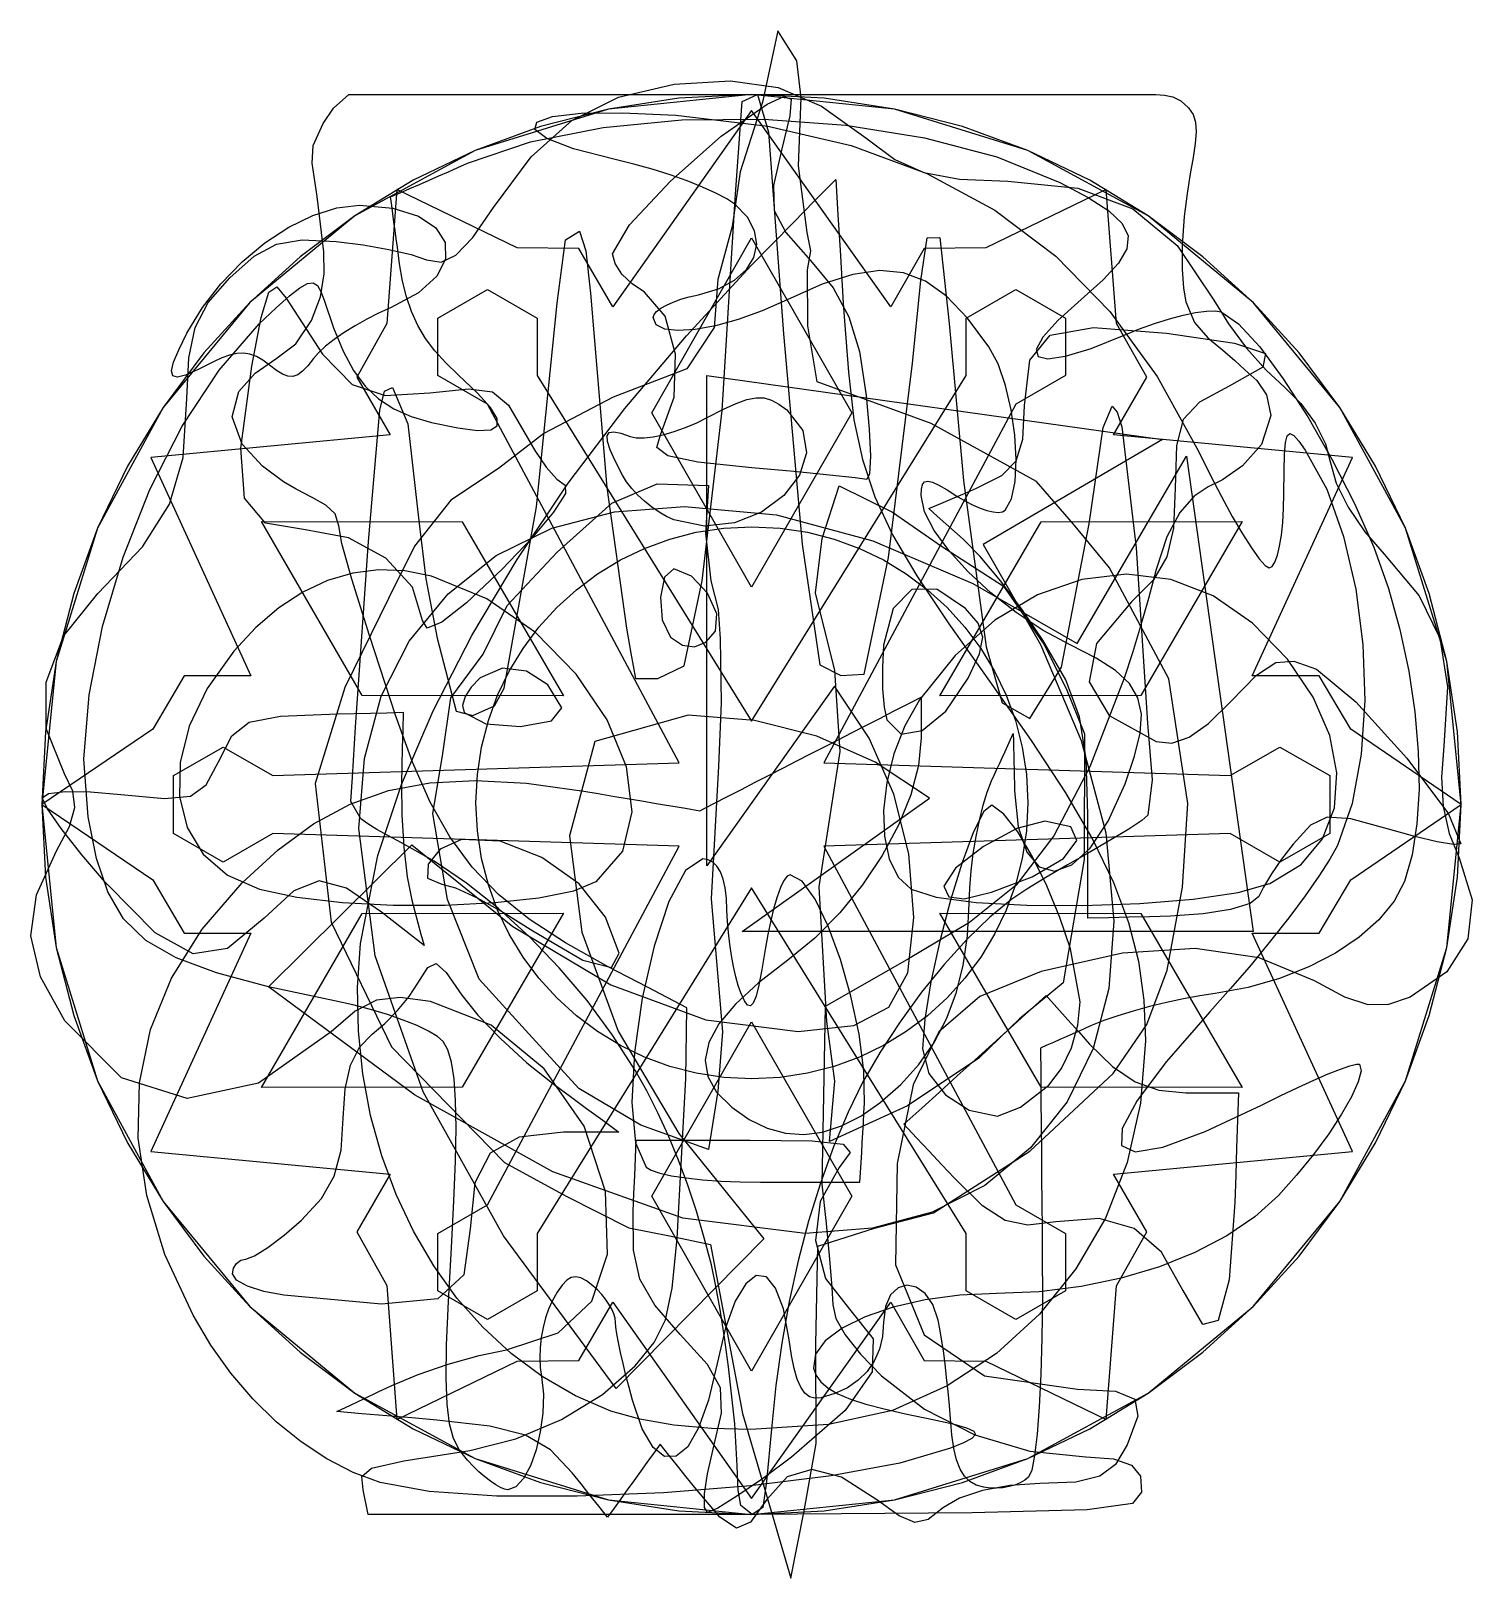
# Model space of a CAD drawing. Extents: x -12.6 to 13.2, y -12.7 to 15.
import ezdxf

# ---------------------------------------------------------------- set-up
doc = ezdxf.new("R2010")
doc.units = 0
for name, color, linetype in [('Artifact', 7, 'CONTINUOUS'), ('black', 7, 'CONTINUOUS'), ('blue', 7, 'CONTINUOUS'), ('green', 7, 'CONTINUOUS'), ('phyrexian', 7, 'CONTINUOUS'), ('plainswalker', 7, 'CONTINUOUS'), ('red', 7, 'CONTINUOUS'), ('snow', 7, 'CONTINUOUS'), ('tap', 7, 'CONTINUOUS'), ('untap', 7, 'CONTINUOUS'), ('white', 7, 'CONTINUOUS')]:
    doc.layers.add(name, color=color, linetype=linetype)

msp = doc.modelspace()

# ---------------------------------------------------------------- linework, layer by layer
at = {"layer": 'Artifact', "color": 7}
msp.add_lwpolyline([(-6.525826, -11.560895), (-6.613726, -11.124833), (-6.639823, -10.881501), (-6.465522, -10.732403), (-5.888933, -10.602383), (-4.708164, -10.416399), (-3.883603, -10.210546), (-3.068025, -9.865501), (-2.333086, -9.417953), (-1.750445, -8.904478), (-1.41112, -8.490656), (-1.20862, -8.082421), (-1.08863, -7.515493), (-0.996833, -6.625618), (-0.84372, -3.764732), (-0.829015, -2.501759), (-1.530944, -2.135576), (-2.232874, -1.76942), (-2.998405, -1.34366), (-3.647556, -0.918408), (-4.197049, -0.473879), (-4.663606, 0.009737), (-5.063948, 0.552168), (-5.4148, 1.173254), (-5.732881, 1.892808), (-6.034913, 2.730585), (-6.500709, 4.152928), (-6.816847, 5.161873), (-6.996714, 5.801924), (-7.053696, 6.117562), (-7.116713, 6.332192), (-7.285322, 6.487442), (-7.528868, 6.621498), (-7.816686, 6.772571), (-8.039071, 6.903889), (-8.418185, 7.18089), (-8.781742, 7.577328), (-8.957455, 8.066984), (-8.839574, 8.51995), (-8.548939, 8.843716), (-8.178266, 9.105392), (-7.820271, 9.372092), (-7.542093, 9.787156), (-7.378595, 10.209925), (-7.311408, 10.624989), (-7.322161, 11.016827), (-7.437225, 12.007596), (-7.526933, 12.599642), (-7.510225, 12.920049), (-7.331635, 13.310926), (-7.148568, 13.582424), (-6.873278, 13.826744), (7.560762, 13.826744), (7.718376, 13.817148), (7.866533, 13.784608), (8.007763, 13.714674), (8.144599, 13.593064), (8.230078, 13.474531), (8.273906, 13.332375), (8.283395, 13.160671), (8.265877, 12.953323), (8.228645, 12.704374), (8.17902, 12.407787), (8.124317, 12.057578), (8.071847, 11.647678), (8.03383, 11.134796), (8.033769, 10.705253), (8.059118, 10.365204), (8.097343, 10.120828), (8.251993, 9.754418), (8.49475, 9.479252), (8.758018, 9.262308), (8.974204, 9.070594), (9.157534, 8.905353), (9.367032, 8.715671), (9.541027, 8.458793), (9.617855, 8.091904), (9.450177, 7.57174), (9.115776, 7.188736), (8.752993, 6.937389), (8.500165, 6.812308), (8.246136, 6.647293), (7.992893, 6.353697), (7.759785, 5.920796), (7.56616, 5.338008), (7.429641, 4.817533), (7.289504, 4.319693), (7.145958, 3.844431), (6.999216, 3.391718), (6.384504, 1.804755), (5.735539, 0.57308), (5.065837, -0.307171), (4.226931, -0.979932), (3.140336, -1.625402), (1.647628, -2.477488), (1.58817, -5.659205), (1.663247, -6.35937), (1.725198, -6.998716), (1.767598, -7.506631), (1.784018, -7.812363), (1.841442, -8.05561), (2.008088, -8.352846), (2.280102, -8.698399), (2.653631, -9.086652), (3.422782, -9.681605), (4.327505, -10.136491), (5.309288, -10.428139), (6.309618, -10.533436), (6.805556, -10.570379), (7.127557, -10.682055), (7.290198, -10.877719), (7.308054, -11.16663), (7.145328, -11.369463), (6.334263, -11.480066), (4.275999, -11.532531), (0.371673, -11.560866), (-6.525835, -11.560866), (-6.525826, -11.560895)], dxfattribs=at)
at = {"layer": 'black', "color": 7}
for points in [[(-4.752196, -10.592705), (-4.892048, -10.413412), (-4.997953, -10.205149), (-5.071995, -9.940159), (-5.116251, -9.590656), (-5.13281, -9.128883), (-5.123727, -8.527055), (-5.091115, -7.757443), (-5.03705, -6.792262), (-4.991711, -5.955034), (-4.963926, -5.243504), (-4.954053, -4.648643), (-4.962515, -4.161398), (-4.989595, -3.772686), (-5.035649, -3.47345), (-5.101107, -3.254665), (-5.186322, -3.107276), (-5.28823, -3.017404), (-5.446435, -2.921072), (-5.652969, -2.821298), (-5.899855, -2.721074), (-6.179111, -2.623416), (-6.482761, -2.531343), (-6.802825, -2.447818), (-7.13133, -2.37583), (-8.309042, -2.126354), (-9.242226, -1.879502), (-9.963567, -1.610901), (-10.505749, -1.296179), (-10.901458, -0.910908), (-11.183379, -0.430687), (-11.384197, 0.168856), (-11.536602, 0.912122), (-11.610133, 1.944326), (-11.519001, 3.095175), (-11.280371, 4.315361), (-10.911399, 5.555406), (-10.429228, 6.765973), (-9.851019, 7.897668), (-9.193923, 8.9011), (-8.475094, 9.726875), (-8.172609, 10.01573), (-7.934636, 10.23003), (-7.751414, 10.373385), (-7.613173, 10.449294), (-7.510153, 10.461424), (-7.432588, 10.413188), (-7.37071, 10.308224), (-7.314758, 10.150059), (-7.148771, 9.65531), (-6.975213, 9.239292), (-6.787319, 8.894302), (-6.578328, 8.612669), (-6.341476, 8.386662), (-6.070006, 8.208582), (-5.757151, 8.070727), (-5.396153, 7.965425), (-4.9224, 7.865878), (-4.568987, 7.821167), (-4.334817, 7.833297), (-4.218785, 7.904185), (-4.219913, 8.035749), (-4.336803, 8.229936), (-4.568541, 8.488749), (-4.914056, 8.814021), (-5.139128, 9.029167), (-5.333313, 9.24609), (-5.498662, 9.46874), (-5.637228, 9.700924), (-5.751058, 9.946591), (-5.842211, 10.209579), (-5.912732, 10.493807), (-5.964675, 10.803113), (-5.984675, 10.95228), (-6.004675, 11.101446), (-6.024674, 11.250613), (-6.044674, 11.399779), (-6.064674, 11.548917), (-6.084674, 11.698084), (-6.104674, 11.84725), (-6.124673, 11.996416), (-5.952636, 12.071705), (-5.780601, 12.146993), (-5.608563, 12.222253), (-5.436525, 12.297542), (-5.264488, 12.37283), (-5.092452, 12.448119), (-4.920414, 12.523407), (-4.748377, 12.598696), (-3.621967, 12.982782), (-2.325833, 13.241228), (-0.916545, 13.375811), (0.549316, 13.388505), (2.015181, 13.280918), (3.424476, 13.054996), (4.720625, 12.712573), (5.847057, 12.255483), (6.353831, 11.985838), (6.724394, 11.746207), (6.96127, 11.522768), (7.066975, 11.301698), (7.044042, 11.069204), (6.894974, 10.811463), (6.622297, 10.514653), (6.228535, 10.164981), (5.80822, 9.786226), (5.541294, 9.487837), (5.424777, 9.272296), (5.455682, 9.142114), (5.631034, 9.099773), (5.947852, 9.147755), (6.403148, 9.288572), (6.993946, 9.524733), (7.26879, 9.636834), (7.541453, 9.735169), (7.804805, 9.818045), (8.051716, 9.883771), (8.275057, 9.930597), (8.467695, 9.956831), (8.6225, 9.96078), (8.732347, 9.940752), (9.04272, 9.72586), (9.420667, 9.314383), (9.841528, 8.746969), (10.28064, 8.064352), (10.713352, 7.307293), (11.115007, 6.51644), (11.460944, 5.732555), (11.726511, 4.996342), (11.92982, 4.260778), (12.086639, 3.519882), (12.196204, 2.787844), (12.257755, 2.078796), (12.270533, 1.406898), (12.233777, 0.786255), (12.146718, 0.231084), (12.008592, -0.244567), (11.824778, -0.594916), (11.551372, -0.929215), (11.199026, -1.241088), (10.778383, -1.524273), (10.300081, -1.772479), (9.774783, -1.979445), (9.213115, -2.138823), (8.62573, -2.24435), (8.350029, -2.285591), (8.056362, -2.340118), (7.75376, -2.405618), (7.451265, -2.47975), (7.157902, -2.560144), (6.882711, -2.644488), (6.634725, -2.730411), (6.422981, -2.815572), (6.307458, -2.866488), (6.191937, -2.917405), (6.076415, -2.968321), (5.960889, -3.019237), (5.845368, -3.070125), (5.729845, -3.121042), (5.614323, -3.171958), (5.498801, -3.222874), (5.502919, -3.685239), (5.507066, -4.147605), (5.511212, -4.609941), (5.515331, -5.072307), (5.519477, -5.534672), (5.523624, -5.997037), (5.527742, -6.459402), (5.531889, -6.921767), (5.533299, -7.688868), (5.523765, -8.406548), (5.504273, -9.060957), (5.475723, -9.638187), (5.438868, -10.124416), (5.394595, -10.505795), (5.343763, -10.768416), (5.287217, -10.898457), (5.220729, -10.952222), (5.138047, -10.998484), (5.042449, -11.036453), (4.937231, -11.065451), (4.825677, -11.084633), (4.711061, -11.09366), (4.596681, -11.090839), (4.485836, -11.076452), (4.350546, -11.036989), (4.235785, -10.97163), (4.139919, -10.87716), (4.061321, -10.75025), (3.998363, -10.587487), (3.949416, -10.385627), (3.912851, -10.141285), (3.887041, -9.851133), (3.869044, -9.611981), (3.846674, -9.363859), (3.820807, -9.113932), (3.79232, -8.869449), (3.762123, -8.637632), (3.731096, -8.42573), (3.700134, -8.240908), (3.670124, -8.090444), (3.573196, -7.81056), (3.436701, -7.613129), (3.276829, -7.49753), (3.10974, -7.463201), (2.951623, -7.509519), (2.818654, -7.635893), (2.727009, -7.84173), (2.692866, -8.126438), (2.673825, -8.378396), (2.617553, -8.609621), (2.52528, -8.81859), (2.398263, -9.003863), (2.237731, -9.163861), (2.044912, -9.297175), (1.821064, -9.402251), (1.567424, -9.477681), (1.461668, -9.485297), (1.367906, -9.457371), (1.28517, -9.392068), (1.212581, -9.287499), (1.149126, -9.142056), (1.093877, -8.953962), (1.045889, -8.72144), (1.004222, -8.442768), (0.900437, -7.888189), (0.761234, -7.513383), (0.59615, -7.315219), (0.41471, -7.290678), (0.226444, -7.436431), (0.040877, -7.749517), (-0.132458, -8.226719), (-0.284033, -8.864993), (-0.438348, -9.518893), (-0.616332, -10.015165), (-0.811193, -10.350818), (-1.016143, -10.522974), (-1.224383, -10.528616), (-1.42912, -10.364978), (-1.623578, -10.028987), (-1.800916, -9.517821), (-1.860913, -9.295369), (-1.916949, -9.075315), (-1.967792, -8.863328), (-2.012209, -8.665164), (-2.048973, -8.486491), (-2.076843, -8.333065), (-2.094614, -8.210556), (-2.101018, -8.124746), (-2.109565, -8.053999), (-2.133457, -7.974818), (-2.171034, -7.889826), (-2.220642, -7.801759), (-2.280609, -7.713212), (-2.349269, -7.626951), (-2.424975, -7.545569), (-2.506049, -7.471832), (-2.619571, -7.386558), (-2.719849, -7.332962), (-2.810356, -7.31237), (-2.894584, -7.326192), (-2.975991, -7.375585), (-3.058061, -7.461988), (-3.14428, -7.586697), (-3.238104, -7.75104), (-3.301263, -7.889261), (-3.354684, -8.047031), (-3.397589, -8.218793), (-3.429194, -8.399073), (-3.448742, -8.582315), (-3.455428, -8.763047), (-3.448516, -8.935739), (-3.427191, -9.094892), (-3.393099, -9.41156), (-3.401646, -9.749046), (-3.447059, -10.087858), (-3.523611, -10.408617), (-3.625573, -10.691858), (-3.747202, -10.918259), (-3.882761, -11.0683), (-4.026512, -11.122658), (-4.0856, -11.111657), (-4.159678, -11.080627), (-4.245745, -11.031545), (-4.34089, -10.966609), (-4.442071, -10.887963), (-4.546335, -10.797837), (-4.650703, -10.698346), (-4.752206, -10.591746), (-4.752195, -10.591633), (-4.752198, -10.591633)], [(-2.447462, -0.247219), (-1.972882, 0.298249), (-1.803203, 1.001768), (-1.906384, 1.803876), (-2.250375, 2.645194), (-2.803134, 3.466314), (-3.532616, 4.207831), (-4.406774, 4.810335), (-5.393566, 5.214422), (-5.870504, 5.308695), (-6.340595, 5.32703), (-6.802323, 5.269852), (-7.254169, 5.137779), (-7.694619, 4.931406), (-8.122158, 4.651296), (-8.535271, 4.298041), (-8.932438, 3.872206), (-9.407612, 3.205527), (-9.726061, 2.536563), (-9.890003, 1.885652), (-9.901653, 1.273246), (-9.763231, 0.719712), (-9.476957, 0.245442), (-9.045042, -0.129166), (-8.469709, -0.383719), (-7.803303, -0.52479), (-6.986194, -0.617822), (-6.081393, -0.664253), (-5.151913, -0.664253), (-4.260767, -0.621714), (-3.470969, -0.536863), (-2.845531, -0.41111), (-2.447462, -0.245893), (-2.447462, -0.245893)], [(9.602929, -0.281802), (10.161896, 0.057489), (10.546742, 0.517823), (10.759165, 1.073418), (10.800886, 1.698433), (10.673601, 2.367115), (10.379019, 3.053653), (9.918844, 3.732236), (9.294785, 4.377081), (8.590261, 4.864919), (7.831625, 5.154479), (7.040141, 5.250698), (6.237071, 5.158428), (5.443679, 4.882606), (4.681235, 4.428139), (3.970999, 3.799936), (3.334234, 3.002849), (3.071059, 2.537494), (2.875768, 2.037696), (2.749378, 1.526728), (2.692904, 1.027861), (2.707347, 0.564311), (2.793755, 0.159378), (2.953121, -0.163693), (3.186467, -0.38166), (3.633569, -0.523436), (4.350338, -0.618499), (5.252657, -0.668202), (6.256387, -0.673844), (7.27741, -0.636721), (8.23159, -0.558132), (9.034801, -0.439403), (9.602917, -0.28183), (9.602929, -0.281802)], [(2.352741, -4.206024), (2.341261, -3.627243), (2.255173, -2.975345), (2.109612, -2.296593), (1.919696, -1.63736), (1.700558, -1.043967), (1.467339, -0.562759), (1.235152, -0.240025), (1.019146, -0.12217), (0.967327, -0.149533), (0.910788, -0.227896), (0.851357, -0.351816), (0.790852, -0.515763), (0.731098, -0.714266), (0.673916, -0.941824), (0.621138, -1.192908), (0.574577, -1.462073), (0.51594, -1.819164), (0.462401, -2.095015), (0.412015, -2.293066), (0.362836, -2.416789), (0.312916, -2.469652), (0.260309, -2.454983), (0.203068, -2.376535), (0.139247, -2.237665), (0.093118, -2.105621), (0.049301, -1.946271), (0.008814, -1.765681), (-0.027332, -1.569914), (-0.058122, -1.365064), (-0.082523, -1.157196), (-0.09956, -0.952402), (-0.108192, -0.75672), (-0.119335, -0.543069), (-0.14286, -0.357401), (-0.1787, -0.199885), (-0.226789, -0.070718), (-0.287059, 0.030014), (-0.359431, 0.102172), (-0.443844, 0.145556), (-0.54023, 0.159943), (-0.852526, -0.048095), (-1.15008, -0.602561), (-1.41372, -1.398999), (-1.624276, -2.332981), (-1.762577, -3.299996), (-1.809454, -4.195615), (-1.745739, -4.915383), (-1.552263, -5.354814), (-1.462108, -5.408636), (-1.307893, -5.458876), (-1.09801, -5.504376), (-0.840845, -5.544065), (-0.544791, -5.576872), (-0.21823, -5.601695), (0.130446, -5.617492), (0.492851, -5.622851), (0.714957, -5.622851), (0.937062, -5.622851), (1.159167, -5.622851), (1.381272, -5.622851), (1.603377, -5.622851), (1.82548, -5.622851), (2.047585, -5.622851), (2.269689, -5.622851), (2.28007, -5.445759), (2.290451, -5.268666), (2.300831, -5.091573), (2.311212, -4.914452), (2.321593, -4.737359), (2.331974, -4.560266), (2.342355, -4.383174), (2.352741, -4.206024)]]:
    msp.add_lwpolyline(points, dxfattribs=at)
at = {"layer": 'blue', "color": 7}
for points in [[(-2.184627, -9.714124), (-2.819403, -9.440079), (-3.414418, -9.095681), (-3.967508, -8.686094), (-4.476501, -8.21648), (-4.939236, -7.691999), (-5.353545, -7.117844), (-5.71726, -6.499119), (-6.02821, -5.841044), (-6.284234, -5.148752), (-6.483161, -4.427376), (-6.62283, -3.682136), (-6.701067, -2.918166), (-6.715708, -2.1406), (-6.664585, -1.354627), (-6.35638, 0.22186), (-5.929044, 1.489182), (-5.363573, 2.805474), (-4.670819, 4.153558), (-3.861635, 5.516337), (-2.946886, 6.876578), (-1.937426, 8.217214), (-0.835213, 9.513788), (0.3222, 10.770927), (0.701203, 11.155635), (1.080207, 11.540314), (1.459211, 11.925021), (1.838217, 12.309728), (1.876521, 11.678197), (1.914823, 11.046665), (1.953127, 10.415162), (1.970841, 10.099284), (1.991405, 9.783631), (2.064234, 8.863724), (2.163176, 8.011603), (2.314229, 7.3001), (2.537536, 6.633393), (2.854707, 5.9578), (3.287354, 5.219669), (3.85708, 4.365347), (4.585496, 3.341125), (5.334224, 2.277525), (5.946273, 1.339734), (6.432858, 0.501914), (6.805187, -0.261802), (7.074466, -0.977226), (7.251903, -1.670195), (7.348717, -2.366606), (7.376107, -3.092213), (7.289747, -4.209522), (7.047789, -5.270951), (6.659565, -6.26293), (6.134405, -7.171835), (5.481627, -7.984014), (4.71057, -8.685841), (3.830564, -9.263663), (2.850933, -9.703884), (1.706302, -9.957027), (0.321157, -10.043881), (-0.38458, -10.024699), (-1.057998, -9.96329), (-1.668303, -9.859708), (-2.184653, -9.714039), (-2.184653, -9.714039), (-2.184653, -9.714068), (-2.184653, -9.714068), (-2.184653, -9.714068), (-2.184653, -9.714068), (-2.184653, -9.714096), (-2.184653, -9.714096), (-2.184653, -9.714096), (-2.184653, -9.714096), (-2.184653, -9.714096), (-2.184653, -9.714096), (-2.184653, -9.714096), (-2.184653, -9.714096), (-2.184653, -9.714124), (-2.184653, -9.714124), (-2.184627, -9.714124)], [(5.646362, -3.884786), (5.87601, -3.587751), (6.054219, -3.219941), (6.169541, -2.811623), (6.210531, -2.393094), (6.036194, -1.448053), (5.846585, -0.887579), (5.613849, -0.324341), (5.356864, 0.199745), (5.09449, 0.642787), (4.845616, 0.962869), (4.62911, 1.1181), (4.485811, 1.0071), (4.302961, 0.645185), (4.098661, 0.095938), (3.89101, -0.577117), (3.698112, -1.310396), (3.538068, -2.040347), (3.428977, -2.703415), (3.388947, -3.236076), (3.500808, -3.678864), (3.798466, -4.060327), (4.226476, -4.330734), (4.729585, -4.44038), (5.144338, -4.280749), (5.646362, -3.884786)]]:
    msp.add_lwpolyline(points, dxfattribs=at)
at = {"layer": 'green', "color": 7}
for points in [[(-0.686343, -11.082856), (-0.84103, -10.888922), (-0.995717, -10.694989), (-1.150403, -10.501056), (-1.305091, -10.307123), (-1.422497, -10.470168), (-1.539904, -10.633184), (-1.657313, -10.796229), (-1.774719, -10.959274), (-1.892126, -11.122319), (-2.009536, -11.285364), (-2.126941, -11.448381), (-2.244348, -11.611426), (-2.402188, -11.413487), (-2.560029, -11.21552), (-2.717868, -11.017581), (-2.875708, -10.819642), (-3.266581, -10.405034), (-3.715335, -10.142667), (-4.349837, -9.982725), (-5.297949, -9.875364), (-5.745669, -9.837254), (-6.193391, -9.799144), (-6.641111, -9.761035), (-7.08883, -9.722925), (-6.842006, -9.605945), (-6.595181, -9.488936), (-6.348357, -9.371955), (-6.101533, -9.254975), (-5.634547, -9.059885), (-5.092894, -8.874583), (-4.543746, -8.720029), (-4.054283, -8.617125), (-3.125581, -8.313714), (-2.524642, -7.747486), (-2.244944, -6.908058), (-2.279959, -5.785022), (-2.661018, -4.621535), (-3.37792, -3.593562), (-4.32856, -2.811933), (-5.410826, -2.387424), (-5.956056, -2.318454), (-6.375688, -2.368299), (-6.756689, -2.563586), (-7.186019, -2.930917), (-8.49122, -3.851585), (-9.764082, -4.124586), (-10.940108, -3.752545), (-11.954791, -2.738083), (-12.390805, -1.948697), (-12.558958, -1.214544), (-12.461859, -0.481687), (-12.102116, 0.303834), (-11.871797, 0.740586), (-11.775546, 1.07669), (-11.807318, 1.371271), (-11.961074, 1.683426), (-12.285175, 2.489963), (-12.288137, 3.32262), (-11.977451, 4.141202), (-11.360611, 4.905511), (-10.564517, 5.739099), (-10.078093, 6.501434), (-9.834933, 7.338041), (-9.768635, 8.394476), (-9.736982, 9.123101), (-9.620301, 9.66445), (-9.385995, 10.110257), (-9.001481, 10.552142), (-8.567433, 10.937301), (-8.165048, 11.153745), (-7.704858, 11.232023), (-7.097409, 11.202771), (-6.618448, 11.140769), (-6.154794, 11.058118), (-5.759351, 10.965594), (-5.485028, 10.874001), (-5.222721, 10.829545), (-4.956371, 10.953972), (-4.654876, 11.27143), (-4.287133, 11.806178), (-3.612623, 12.716861), (-2.884934, 13.363315), (-2.049513, 13.782775), (-1.051793, 14.01242), (-0.045915, 14.075522), (0.805797, 13.9518), (1.584935, 13.618404), (2.373094, 13.052429), (2.893848, 12.668935), (3.415144, 12.434889), (4.050381, 12.315652), (4.912966, 12.276583), (6.167069, 12.152776), (7.153627, 11.783894), (7.942355, 11.129739), (8.602975, 10.150143), (8.862177, 9.72947), (9.18614, 9.295878), (9.533525, 8.90048), (9.86298, 8.594277), (10.158258, 8.304209), (10.412575, 7.952675), (10.598804, 7.584047), (10.689813, 7.242668), (10.790923, 6.879314), (11.004659, 6.450799), (11.299686, 6.010662), (11.644675, 5.612387), (12.27399, 4.86647), (12.64272, 4.10597), (12.779203, 3.239659), (12.711782, 2.176256), (12.671684, 1.618828), (12.704615, 1.096492), (12.809804, 0.614917), (12.986474, 0.179604), (13.219358, -0.57077), (13.140673, -1.266729), (12.766704, -1.861815), (12.113744, -2.309568), (11.723437, -2.444405), (11.358571, -2.450047), (10.943097, -2.313913), (10.400955, -2.023224), (9.410807, -1.608362), (8.267297, -1.442158), (6.96896, -1.524611), (5.514324, -1.855666), (4.411659, -2.298313), (3.680376, -2.929422), (3.22125, -3.880809), (2.935055, -5.284434), (2.905343, -7.096434), (3.417082, -8.352304), (4.495099, -9.083044), (6.164234, -9.319741), (6.841723, -9.356751), (7.185488, -9.501686), (7.240774, -9.805379), (7.052824, -10.318745), (6.842082, -10.670363), (6.561302, -10.880488), (6.134615, -10.982546), (5.486153, -11.009909), (4.953727, -11.042546), (4.4597, -11.132785), (4.04903, -11.268975), (3.766657, -11.439552), (3.49224, -11.651285), (3.253475, -11.704486), (2.972541, -11.58996), (2.571614, -11.29851), (1.940946, -10.893408), (1.412054, -10.757668), (0.970797, -10.89132), (0.603038, -11.294278), (0.31308, -11.699521), (0.064391, -11.809675), (-0.237322, -11.609226), (-0.686344, -11.082715), (-0.686344, -11.082687), (-0.686344, -11.082687), (-0.686344, -11.082658), (-0.686344, -11.082856)], [(-0.311159, 4.232569), (-0.288057, 4.540521), (-0.458586, 4.909291), (-0.74225, 5.21871), (-1.058548, 5.348553), (-1.228538, 5.19634), (-1.300038, 4.840744), (-1.265663, 4.43347), (-1.118037, 4.126195), (-0.905876, 3.980047), (-0.690149, 3.950456), (-0.486644, 4.035336), (-0.311159, 4.232569)], [(4.202902, 3.390095), (4.406982, 3.826339), (4.46943, 4.127747), (4.387447, 4.372653), (4.158229, 4.639392), (3.644857, 4.986497), (3.198858, 4.978317), (2.866424, 4.635697), (2.69374, 3.979483), (2.670497, 3.583097), (2.674022, 3.19966), (2.702375, 2.872921), (2.753579, 2.646633), (3.004679, 2.393433), (3.380648, 2.458933), (3.805408, 2.804149), (4.202902, 3.390067)], [(-3.062406, 2.860171), (-3.314798, 3.270435), (-3.69634, 3.5163), (-4.126144, 3.568119), (-4.523317, 3.39616), (-4.683386, 3.233482), (-4.791246, 3.062651), (-4.837413, 2.904007), (-4.812392, 2.77783), (-4.420074, 2.573037), (-3.79916, 2.527847), (-3.247362, 2.628212), (-3.062406, 2.860171)], [(5.352262, -0.157995), (5.914076, 0.166205), (6.150206, 0.488853), (6.0439, 0.736355), (5.578413, 0.835197), (5.076058, 0.700953), (4.479356, 0.380448), (3.980436, -0.002849), (3.771433, -0.325554), (3.857684, -0.51692), (4.133174, -0.55455), (4.622997, -0.435792), (5.352262, -0.157995)], [(-2.281121, -0.881007), (-2.750366, -0.288572), (-3.422546, 0.186966), (-4.167977, 0.475652), (-4.856986, 0.507584), (-5.235975, 0.334356), (-5.455243, 0.064457), (-5.463197, -0.18437), (-5.20826, -0.294327), (-4.963541, -0.359996), (-4.575257, -0.538669), (-4.096787, -0.802897), (-3.581508, -1.125236), (-2.686494, -1.649716), (-2.171269, -1.783819), (-2.036065, -1.527545), (-2.281121, -0.881007)]]:
    msp.add_lwpolyline(points, dxfattribs=at)
at = {"layer": 'phyrexian', "color": 7}
for points in [[(8.136896, 1.153386), (7.794352, 3.382687), (6.734675, 5.367669), (6.090769, 6.148691), (5.426746, 6.909336), (3.546367, 7.947321), (1.503804, 8.693545), (1.335444, 9.692555), (1.333186, 10.696222), (1.390599, 11.031361), (1.324999, 11.359106), (1.16846, 12.553244), (1.218569, 13.771965), (1.143617, 14.429034), (0.801884, 14.965844), (0.527021, 13.690092), (0.126605, 12.44823), (-0.013456, 11.469426), (-0.272296, 10.518366), (-0.339804, 9.660664), (-0.824206, 8.924488), (-2.146463, 8.419423), (-3.386992, 7.76447), (-4.19478, 7.140279), (-5.048935, 6.577923), (-5.696406, 5.751012), (-6.162637, 4.816348), (-6.946181, 3.222978), (-7.476497, 1.508534), (-7.187098, -0.96932), (-6.107306, -3.203476), (-5.097883, -4.236522), (-4.089092, -5.269371), (-2.986188, -5.868331), (-1.865922, -6.434469), (-1.134464, -6.577358), (-0.404699, -6.733992), (0.166795, -9.75566), (1.03281, -12.7), (1.271887, -11.498608), (1.484501, -10.291092), (1.482526, -8.518793), (1.517461, -6.762242), (2.528262, -6.440706), (3.58395, -6.171099), (5.310717, -5.064845), (6.799713, -3.675493), (7.400285, -2.799362), (7.766897, -1.829477), (8.038407, -0.342477), (8.136896, 1.153386)], [(-0.437624, -5.038175), (-1.647626, -4.598811), (-2.756214, -3.945354), (-3.651269, -2.971038), (-4.538701, -1.98786), (-5.109809, -0.567069), (-5.37179, 0.96932), (-5.194925, 2.00025), (-5.050242, 3.037501), (-4.471687, 3.823603), (-4.039017, 4.694372), (-3.146113, 5.644811), (-2.170426, 6.523736), (-1.356073, 6.865987), (-0.437341, 6.83974), (-0.492956, 5.98393), (-0.399512, 5.1343), (-0.268626, 4.621248), (-0.228998, 4.09654), (-0.213642, 2.953314), (-0.262021, 1.816636), (-0.391459, -0.554313), (-0.186362, -2.935168), (-0.273773, -3.990538), (-0.437624, -5.038175)], [(5.907798, -2.054211), (5.126159, -2.700415), (4.397453, -3.405011), (3.120789, -4.258056), (1.724286, -4.892802), (1.818718, -3.813415), (1.675164, -2.745288), (1.542798, -0.337933), (1.916255, 2.082744), (1.821188, 3.529274), (1.475855, 4.91967), (1.592344, 5.888821), (1.895364, 6.829185), (2.853904, 6.3627), (3.729232, 5.750758), (4.838454, 5.037215), (5.560841, 4.000754), (5.958438, 3.204662), (6.284677, 2.397788), (6.283266, 0.146614), (5.907798, -2.054211)]]:
    msp.add_lwpolyline(points, dxfattribs=at)
at = {"layer": 'plainswalker', "color": 7}
msp.add_lwpolyline([(0.137861, -11.403556), (0.093952, -11.127627), (0.07569, -10.691848), (0.030726, -9.940064), (-0.082833, -8.925306), (-0.155333, -8.396817), (-0.232981, -7.895646), (-0.311778, -7.452783), (-0.387719, -7.099215), (-0.514503, -6.616474), (-0.65607, -6.141043), (-0.811133, -5.676279), (-0.978401, -5.225457), (-1.156584, -4.791879), (-1.344394, -4.378819), (-1.540541, -3.989606), (-1.743735, -3.627572), (-2.15376, -2.990116), (-2.612096, -2.373574), (-3.110741, -1.785733), (-3.641693, -1.234412), (-4.196951, -0.7274), (-4.768512, -0.272486), (-5.348376, 0.122569), (-5.92854, 0.44989), (-6.172358, 0.576044), (-6.373419, 0.687917), (-6.534517, 0.787795), (-6.658453, 0.877937), (-6.838505, 1.186462), (-6.807854, 1.619871), (-6.751207, 2.518015), (-6.518109, 5.838839), (-6.318139, 8.183174), (-6.236978, 8.52249), (-6.094273, 8.592622), (-5.817663, 7.939476), (-5.61789, 6.205389), (-5.493443, 5.166078), (-5.291763, 4.105628), (-4.949687, 2.80035), (-4.652434, 2.722428), (-4.264378, 2.89656), (-4.094957, 3.212507), (-3.513253, 6.458289), (-3.14434, 10.097544), (-2.998177, 11.228917), (-2.747849, 11.383546), (-2.632784, 11.035397), (-2.547893, 10.275852), (-2.260476, 6.803446), (-1.906562, 4.284895), (-1.826631, 3.836755), (-1.746698, 3.388642), (-1.545899, 3.388642), (-1.3451, 3.388642), (-0.874006, 3.61284), (-0.554738, 5.129897), (-0.197355, 8.180832), (0.040723, 11.960916), (0.163814, 13.70172), (0.436203, 13.826716), (0.632532, 13.157623), (0.899917, 9.548453), (1.234385, 5.791115), (1.554967, 3.628757), (1.925373, 3.441502), (2.343239, 3.464362), (2.781518, 5.551057), (3.21274, 9.022165), (3.357027, 10.505355), (3.471887, 11.266622), (3.700639, 11.271702), (3.863774, 9.731728), (4.122676, 6.925874), (4.527373, 3.952042), (4.814889, 2.95196), (5.308138, 2.67177), (5.874344, 3.588992), (6.372415, 6.154222), (6.623355, 7.874988), (6.780474, 8.253956), (6.871656, 8.146119), (6.954133, 7.886869), (7.212829, 5.720475), (7.411025, 2.586426), (7.498905, 1.573615), (7.417933, 0.940618), (7.310787, 0.845114), (7.080046, 0.693843), (6.759426, 0.501481), (6.382642, 0.282843), (5.983408, 0.052578), (5.595437, -0.174554), (5.252445, -0.38385), (4.988147, -0.560578), (4.595553, -0.879912), (4.187782, -1.273358), (3.77616, -1.726128), (3.37201, -2.223601), (2.986652, -2.751046), (2.631413, -3.293731), (2.317616, -3.837009), (2.056583, -4.366147), (1.798261, -4.987064), (1.563134, -5.63959), (1.352016, -6.320282), (1.165724, -7.025838), (1.005069, -7.752842), (0.870871, -8.497993), (0.763941, -9.25782), (0.685095, -10.029105), (0.597137, -10.970937), (0.535211, -11.437451), (0.341255, -11.560838), (0.137861, -11.403556)], dxfattribs=at)
at = {"layer": 'red', "color": 7}
for points in [[(-6.314475, -10.994112), (-6.794047, -10.815298), (-7.266923, -10.5709), (-7.727657, -10.265797), (-8.170809, -9.90487), (-8.590936, -9.492998), (-8.98259, -9.035033), (-9.340332, -8.535884), (-9.658719, -8.000374), (-10.161226, -6.915815), (-10.488093, -5.859633), (-10.639626, -4.834424), (-10.616129, -3.842868), (-10.417895, -2.887645), (-10.045229, -1.971349), (-9.498433, -1.096632), (-8.777814, -0.266203), (-8.137961, 0.32059), (-7.502085, 0.787666), (-6.85054, 1.1403), (-6.163683, 1.383767), (-5.421871, 1.523343), (-4.605461, 1.564302), (-3.694807, 1.511862), (-2.670264, 1.371356), (-2.410685, 1.327717), (-2.151104, 1.284107), (-1.891526, 1.240497), (-1.631947, 1.196886), (-1.372366, 1.153248), (-1.112787, 1.109637), (-0.853209, 1.066027), (-0.593629, 1.022417), (-0.346198, 1.149355), (-0.098768, 1.276293), (0.148662, 1.403259), (0.396096, 1.530198), (0.643526, 1.657136), (0.890958, 1.784102), (1.138388, 1.91104), (1.385818, 2.038007), (1.633249, 2.164945), (1.88068, 2.291883), (2.128111, 2.418849), (2.375541, 2.545787), (2.622972, 2.672725), (2.870402, 2.799692), (3.117833, 2.92663), (3.365264, 3.053568), (3.365264, 2.962173), (3.365264, 2.870749), (3.365264, 2.779354), (3.365264, 2.68793), (3.365264, 2.596534), (3.365264, 2.505111), (3.365264, 2.413715), (3.365264, 2.322292), (3.316843, 1.832), (3.177976, 1.307999), (2.958241, 0.766284), (2.667217, 0.222791), (2.314487, -0.306484), (1.90963, -0.805605), (1.462232, -1.258605), (0.98187, -1.64949), (0.453838, -2.056425), (0.042638, -2.43614), (-0.252682, -2.791115), (-0.433069, -3.123806), (-0.499481, -3.436751), (-0.452863, -3.732404), (-0.294166, -4.013276), (-0.024338, -4.28182), (0.290427, -4.501367), (0.611107, -4.655385), (0.937137, -4.743875), (1.267947, -4.766724), (1.602971, -4.724186), (1.941639, -4.616175), (2.283387, -4.442721), (2.627646, -4.203796), (3.000765, -3.875111), (3.323382, -3.515311), (3.595958, -3.123383), (3.818952, -2.698309), (3.992818, -2.239075), (4.118015, -1.744637), (4.195001, -1.214008), (4.22424, -0.646143), (4.234706, -0.356893), (4.259755, -0.05368), (4.297751, 0.254526), (4.347051, 0.558641), (4.406016, 0.849696), (4.472999, 1.118608), (4.546361, 1.356405), (4.624459, 1.554034), (4.672896, 1.659816), (4.721333, 1.765597), (4.769769, 1.871379), (4.818206, 1.977161), (4.86664, 2.082943), (4.915077, 2.188724), (4.963514, 2.294506), (5.01195, 2.400288), (5.014799, 2.272363), (5.017677, 2.144465), (5.020554, 2.016568), (5.023431, 1.888643), (5.026309, 1.760745), (5.029158, 1.63282), (5.032035, 1.504923), (5.034912, 1.376997), (5.101013, 0.733026), (5.254363, 0.279772), (5.477216, 0.016136), (5.751819, -0.059068), (6.060428, 0.053089), (6.385288, 0.351478), (6.708656, 0.834943), (7.012783, 1.502384), (7.183492, 1.995017), (7.282358, 2.40593), (7.303599, 2.749876), (7.241444, 3.041608), (7.090117, 3.295964), (6.843846, 3.52764), (6.496851, 3.751474), (6.04336, 3.982191), (5.547796, 4.247294), (5.065826, 4.56464), (4.613625, 4.918036), (4.207372, 5.29129), (3.863236, 5.668268), (3.5974, 6.032778), (3.426036, 6.368628), (3.36532, 6.659711), (3.370482, 6.774181), (3.388846, 6.85545), (3.424836, 6.903348), (3.482828, 6.917734), (3.567208, 6.898553), (3.682358, 6.845464), (3.83267, 6.758385), (4.022526, 6.637173), (4.158404, 6.55455), (4.292626, 6.484904), (4.421716, 6.429248), (4.542211, 6.3886), (4.650636, 6.364058), (4.743518, 6.356442), (4.817391, 6.366597), (4.868781, 6.395765), (4.981465, 6.598979), (5.045273, 6.911359), (5.063326, 7.301482), (5.038785, 7.73798), (4.974757, 8.189401), (4.87438, 8.624404), (4.74079, 9.011508), (4.577122, 9.319404), (4.19208, 9.832093), (3.820153, 10.220806), (3.445341, 10.489266), (3.051627, 10.641197), (2.623005, 10.680294), (2.143467, 10.610308), (1.597001, 10.434936), (0.967597, 10.157901), (0.523479, 9.962416), (0.09176, 9.807636), (-0.313133, 9.695451), (-0.676769, 9.627807), (-0.984715, 9.606651), (-1.222544, 9.633731), (-1.375825, 9.711079), (-1.430124, 9.840584), (-1.413566, 9.893475), (-1.366144, 9.949215), (-1.291177, 10.006139), (-1.191985, 10.062528), (-1.071893, 10.116745), (-0.934227, 10.167125), (-0.782313, 10.211948), (-0.619475, 10.24955), (-0.259427, 10.355191), (0.028797, 10.507827), (0.241285, 10.697698), (0.374132, 10.915129), (0.423435, 11.150388), (0.385287, 11.393799), (0.255776, 11.635602), (0.030996, 11.866122), (-0.11151, 11.962538), (-0.30713, 12.066486), (-0.547106, 12.174722), (-0.822666, 12.283946), (-1.125055, 12.390912), (-1.445506, 12.492322), (-1.775255, 12.584902), (-2.105541, 12.665381), (-2.853574, 12.859568), (-3.330273, 13.040581), (-3.545136, 13.201398), (-3.507664, 13.33505), (-3.227365, 13.434597), (-2.713734, 13.493045), (-1.976277, 13.503483), (-1.024491, 13.458829), (0.619879, 13.263513), (2.115346, 12.917734), (3.468407, 12.417287), (4.685558, 11.757999), (5.773294, 10.935693), (6.738112, 9.946196), (7.586506, 8.785333), (8.324974, 7.448928), (8.531911, 7.029807), (8.73532, 6.638809), (8.930006, 6.28451), (9.110777, 5.97543), (9.272443, 5.720115), (9.40981, 5.527169), (9.517687, 5.405139), (9.59088, 5.362545), (9.64359, 5.389625), (9.692766, 5.467565), (9.737327, 5.590751), (9.776201, 5.753768), (9.808308, 5.951115), (9.832567, 6.177346), (9.847912, 6.426992), (9.853272, 6.694577), (9.855529, 7.095222), (9.86433, 7.396009), (9.882976, 7.603511), (9.914651, 7.724271), (9.962595, 7.764778), (10.030032, 7.731605), (10.120192, 7.631268), (10.236298, 7.47031), (10.619909, 6.769273), (10.921747, 5.926037), (11.138152, 4.985679), (11.265462, 3.993192), (11.300026, 2.993597), (11.238176, 2.031942), (11.076259, 1.153276), (10.810614, 0.402592), (10.676971, 0.158307), (10.48134, -0.146909), (10.233074, -0.500841), (9.941531, -0.891274), (9.616065, -1.306024), (9.266034, -1.732874), (8.90079, -2.159584), (8.529691, -2.573995), (7.751741, -3.463859), (7.229199, -4.15948), (6.96194, -4.660632), (6.949839, -4.967089), (7.192787, -5.078625), (7.690656, -4.995072), (8.443325, -4.716146), (9.450675, -4.24168), (9.784536, -4.076463), (10.100088, -3.926422), (10.390133, -3.794547), (10.647471, -3.683829), (10.864904, -3.597257), (11.035233, -3.537822), (11.151262, -3.508513), (11.20579, -3.512462), (11.234441, -3.629499), (11.184105, -3.82772), (11.064307, -4.091667), (10.884565, -4.405966), (10.654407, -4.755215), (10.383349, -5.123956), (10.080915, -5.496788), (9.756627, -5.858307), (9.335082, -6.23884), (8.832229, -6.580896), (8.258929, -6.880695), (7.626029, -7.134459), (6.944383, -7.338434), (6.22485, -7.488786), (5.478276, -7.581761), (4.715519, -7.613608), (4.058796, -7.64334), (3.435474, -7.727429), (2.864208, -7.858317), (2.363654, -8.028385), (1.952473, -8.229991), (1.649322, -8.455575), (1.472859, -8.697519), (1.441736, -8.948179), (1.486421, -9.075935), (1.57182, -9.193621), (1.700543, -9.302591), (1.875205, -9.404085), (2.098415, -9.499401), (2.372782, -9.589866), (2.700917, -9.67672), (3.085433, -9.761289), (3.572097, -9.861739), (3.932395, -9.943177), (4.174401, -10.011723), (4.306177, -10.073528), (4.335788, -10.134741), (4.271303, -10.20151), (4.120788, -10.279986), (3.892308, -10.376346), (2.986491, -10.644411), (1.755753, -10.871207), (0.309691, -11.050077), (-1.242092, -11.174449), (-2.789992, -11.237636), (-4.22441, -11.233122), (-5.435745, -11.154082), (-6.314475, -10.99383)], [(-9.769049, 9.55974), (-9.493008, 10.0181), (-9.159771, 10.446502), (-8.782268, 10.835356), (-8.373437, 11.175042), (-7.946208, 11.455942), (-7.513524, 11.668465), (-7.088312, 11.803019), (-6.683512, 11.850015), (-6.086686, 11.798196), (-5.628388, 11.655968), (-5.314662, 11.44322), (-5.151558, 11.179809), (-5.145098, 10.885651), (-5.301359, 10.580577), (-5.626368, 10.284501), (-6.126169, 10.017253), (-6.340021, 9.921091), (-6.553373, 9.81246), (-6.760564, 9.695056), (-6.955941, 9.572631), (-7.133838, 9.448909), (-7.288598, 9.327641), (-7.414563, 9.21255), (-7.506068, 9.107333), (-7.608412, 8.97605), (-7.700753, 8.87938), (-7.787518, 8.816644), (-7.873137, 8.787195), (-7.962036, 8.790298), (-8.058641, 8.825417), (-8.167379, 8.891792), (-8.292681, 8.988801), (-8.410972, 9.077234), (-8.526064, 9.142227), (-8.640504, 9.183947), (-8.756832, 9.202564), (-8.877598, 9.198333), (-9.005346, 9.170971), (-9.142617, 9.121098), (-9.291958, 9.048715), (-9.577104, 8.902765), (-9.792156, 8.810721), (-9.939943, 8.775573), (-10.023303, 8.800396), (-10.045052, 8.888181), (-10.00804, 9.041974), (-9.91509, 9.264792), (-9.769049, 9.55974)], [(-1.059126, 6.225555), (-1.189051, 6.283833), (-1.322116, 6.360335), (-1.454563, 6.451843), (-1.58263, 6.555086), (-1.702558, 6.666792), (-1.810585, 6.783688), (-1.902954, 6.902558), (-1.975901, 7.020103), (-2.107725, 7.275869), (-2.198308, 7.476544), (-2.246976, 7.62557), (-2.253041, 7.726302), (-2.215839, 7.782211), (-2.134692, 7.796598), (-2.008922, 7.772903), (-1.837852, 7.714652), (-1.730358, 7.691239), (-1.592587, 7.688418), (-1.43023, 7.707318), (-1.248986, 7.745004), (-1.054553, 7.800237), (-0.852623, 7.871576), (-0.648895, 7.95764), (-0.449064, 8.05699), (-0.173264, 8.200374), (0.056133, 8.305789), (0.248086, 8.374138), (0.411543, 8.406183), (0.555463, 8.402798), (0.688798, 8.364801), (0.820504, 8.29301), (0.959532, 8.188301), (1.247247, 7.820236), (1.311794, 7.420184), (1.187606, 7.021626), (0.909124, 6.658132), (0.510775, 6.363128), (0.026994, 6.170153), (-0.507783, 6.112721), (-1.059126, 6.22437)]]:
    msp.add_lwpolyline(points, dxfattribs=at)
at = {"layer": 'snow', "color": 7}
for points in [[(0.3302, 13.541129), (-2.153027, 10.034463), (-2.755984, 11.073768), (-3.858759, 11.089649), (-6.016707, 12.128954), (-6.191247, 9.732996), (-6.730734, 8.773025), (-6.135712, 7.741653), (-10.41194, 7.337039), (-8.626873, 3.433691), (-9.816918, 3.433691), (-10.380206, 2.481655), (-12.363614, 1.132937), (-10.380206, -0.21578), (-9.816918, -1.167816), (-8.626873, -1.167816), (-10.41194, -5.071164), (-6.135712, -5.475778), (-6.730734, -6.507151), (-6.191247, -7.467122), (-6.016707, -9.863079), (-3.858759, -8.823772), (-2.755984, -8.807919), (-2.153027, -7.768614), (0.3302, -11.27528), (2.821361, -7.768614), (3.416383, -8.807919), (4.519159, -8.823772), (6.677107, -9.863079), (6.859581, -7.475054), (7.399068, -6.507151), (6.804045, -5.475778), (11.080274, -5.071164), (9.287272, -1.167816), (10.485251, -1.167816), (11.048539, -0.21578), (13.024014, 1.132937), (11.048539, 2.481655), (10.485251, 3.433691), (9.287272, 3.433691), (11.080274, 7.337039), (6.804045, 7.741653), (7.399068, 8.773025), (6.859581, 9.732996), (6.677107, 12.128954), (4.519159, 11.089649), (3.416383, 11.073768), (2.821361, 10.034463), (0.3302, 13.541129)], [(0.3302, 11.264178), (2.123201, 8.138323), (0.3302, 5.020407), (-1.454868, 8.138323), (0.3302, 11.264178)], [(-4.390312, 10.343876), (-3.501745, 9.828189), (-3.501745, 8.804751), (0.3302, 2.624449), (4.170079, 8.804751), (4.170079, 9.828189), (5.058646, 10.343876), (5.947213, 9.828189), (5.947213, 8.804751), (5.058646, 8.289064), (1.623382, 1.878688), (8.890591, 1.648614), (9.779158, 2.156363), (10.675658, 1.648614), (10.675658, 0.617241), (9.779158, 0.101554), (8.890591, 0.617241), (1.623382, 0.387164), (5.058646, -6.023212), (5.947213, -6.538899), (5.947213, -7.562337), (5.058646, -8.078024), (4.170079, -7.562337), (4.170079, -6.538899), (0.3302, -0.358597), (-3.501745, -6.538899), (-3.501745, -7.562337), (-4.390312, -8.078024), (-5.278879, -7.562337), (-5.278879, -6.538899), (-4.390312, -6.023212), (-0.962982, 0.387164), (-8.230191, 0.617241), (-9.118758, 0.101554), (-10.007325, 0.617241), (-10.007325, 1.648614), (-9.118758, 2.156363), (-8.230191, 1.648614), (-0.962982, 1.878688), (-4.390312, 8.289064), (-5.278879, 8.804751), (-5.278879, 9.828189), (-4.390312, 10.343876)], [(-8.436465, 6.194584), (-4.842529, 6.186658), (-3.033661, 3.076673), (-6.635531, 3.0846), (-8.436465, 6.194584)], [(9.104799, 6.194584), (7.29593, 3.0846), (3.701994, 3.076673), (5.510863, 6.186658), (9.104799, 6.194584)], [(-3.033661, -0.810813), (-4.842529, -3.9208), (-8.436465, -3.928727), (-6.635531, -0.818745), (-3.033661, -0.810818), (-3.033661, -0.810813)], [(3.701994, -0.810813), (7.29593, -0.818739), (9.104799, -3.928721), (5.510863, -3.920794), (3.701994, -0.810807), (3.701994, -0.810813)], [(0.3302, -2.754555), (2.123201, -5.872471), (0.3302, -8.998326), (-1.454868, -5.872471), (0.3302, -2.754555)]]:
    msp.add_lwpolyline(points, dxfattribs=at)
at = {"layer": 'tap', "color": 7}
for points in [[(0.330199, 13.826736), (-2.228048, 13.568843), (-4.610806, 12.829194), (-6.767034, 11.658833), (-8.645685, 10.108805), (-10.195712, 8.230154), (-11.366073, 6.073927), (-12.105722, 3.691168), (-12.363615, 1.132922), (-12.105722, -1.425325), (-11.366073, -3.808083), (-10.195712, -5.964311), (-8.645685, -7.842959), (-6.767034, -9.392989), (-4.610806, -10.56335), (-2.228048, -11.302999), (0.330199, -11.560892), (2.888445, -11.302999), (5.271204, -10.56335), (7.427431, -9.392989), (9.306082, -7.842959), (10.85611, -5.964311), (12.026471, -3.808083), (12.76612, -1.425325), (13.024013, 1.132922), (12.76612, 3.691168), (12.026471, 6.073927), (10.85611, 8.230154), (9.306082, 10.108805), (7.427431, 11.658833), (5.271204, 12.829194), (2.888445, 13.568843), (0.330199, 13.826736)], [(8.113092, 7.360826), (9.303137, -1.136098), (0.163591, -1.136098), (3.511584, 1.243993), (2.54176, 1.892116), (1.498345, 2.355844), (0.382576, 2.634543), (-0.804312, 2.727583), (-2.470376, 2.259498), (-2.922591, 0.569635), (-2.705516, -1.147271), (-2.054145, -2.91961), (-0.968263, -4.748261), (0.55234, -6.634104), (-2.089561, -9.30774), (-4.103435, -6.581783), (-5.541328, -4.004107), (-6.403712, -1.575185), (-6.691069, 0.704505), (-6.591278, 1.955983), (-6.292071, 3.072378), (-5.793695, 4.054062), (-5.096407, 4.901399), (-4.235115, 5.584518), (-3.243141, 6.073004), (-2.120647, 6.36642), (-0.867781, 6.464324), (0.778448, 6.31048), (2.49776, 5.849785), (4.289619, 5.083485), (6.153486, 4.012832), (8.113092, 7.360826)]]:
    msp.add_lwpolyline(points, dxfattribs=at)
at = {"layer": 'untap', "color": 7}
for points in [[(0.330201, 13.826739), (-0.967669, 13.761202), (-2.228046, 13.568846), (-3.444553, 13.256051), (-4.610805, 12.829197), (-5.720424, 12.294664), (-6.767032, 11.658836), (-7.744244, 10.92809), (-8.645683, 10.108809), (-9.464964, 9.20737), (-10.19571, 8.230158), (-10.831538, 7.18355), (-11.366072, 6.07393), (-11.792925, 4.907679), (-12.10572, 3.691172), (-12.298077, 2.430794), (-12.363614, 1.132925), (-12.298077, -0.164944), (-12.10572, -1.425321), (-11.792925, -2.641826), (-11.366072, -3.80808), (-10.831538, -4.9177), (-10.19571, -5.964308), (-9.464964, -6.94152), (-8.645683, -7.842955), (-7.744244, -8.66224), (-6.767032, -9.392986), (-5.720424, -10.028813), (-4.610805, -10.563347), (-3.444553, -10.9902), (-2.228046, -11.302996), (-0.967669, -11.495352), (0.330201, -11.560889), (1.62807, -11.495352), (2.888447, -11.302996), (4.104954, -10.9902), (5.271206, -10.563347), (6.380826, -10.028813), (7.427433, -9.392986), (8.404645, -8.66224), (9.306084, -7.842955), (10.125365, -6.94152), (10.856111, -5.964308), (11.491939, -4.9177), (12.026473, -3.80808), (12.453326, -2.641826), (12.766121, -1.425321), (12.958478, -0.164944), (13.024015, 1.132925), (12.958478, 2.430794), (12.766121, 3.691172), (12.453326, 4.907679), (12.026473, 6.07393), (11.491939, 7.18355), (10.856111, 8.230158), (10.125365, 9.20737), (9.306084, 10.108809), (8.404645, 10.92809), (7.427433, 11.658836), (6.380826, 12.294664), (5.271206, 12.829197), (4.104954, 13.256051), (2.888447, 13.568846), (1.62807, 13.761202), (0.330201, 13.826739)], [(-0.471095, 8.804748), (7.68468, 7.662304), (4.471557, 5.782035), (5.497009, 3.994427), (6.228223, 2.275208), (6.666211, 0.625491), (6.811981, -0.953622), (6.719093, -2.155904), (6.43999, -3.231716), (5.974, -4.182006), (5.320458, -5.007707), (4.506434, -5.6773), (3.563699, -6.155832), (2.491768, -6.443099), (1.290172, -6.5389), (-0.896462, -6.263588), (-3.224826, -5.437142), (-5.695618, -4.0588), (-8.309525, -2.1278), (-5.746963, 0.410963), (-3.937082, -1.049153), (-2.183333, -2.09305), (-0.483851, -2.719955), (1.163234, -2.929095), (2.15789, -2.818978), (2.789627, -2.492747), (3.124109, -1.876239), (3.233911, -0.890153), (3.145076, 0.249148), (2.878676, 1.319809), (2.434863, 2.320826), (1.813791, 3.251204), (-0.471095, 0.038084), (-0.471095, 8.804748)]]:
    msp.add_lwpolyline(points, dxfattribs=at)
at = {"layer": 'white', "color": 7}
for points in [[(0.334965, 7.154544), (-0.628572, 7.253754), (-1.168469, 7.365487), (-1.365124, 7.518659), (-1.298934, 7.742155), (-1.050381, 8.419666), (-1.028138, 9.183185), (-1.213174, 9.863856), (-1.586445, 10.292766), (-1.806525, 10.440719), (-1.98675, 10.619279), (-2.108525, 10.805962), (-2.153249, 10.978288), (-1.851957, 11.496985), (-1.119293, 12.282196), (-0.21208, 13.085207), (0.612863, 13.657247), (0.911193, 13.794876), (1.039281, 13.74695), (1.016943, 13.448617), (0.863994, 12.834942), (0.721258, 12.200448), (0.735068, 11.757745), (0.944398, 11.360061), (1.388219, 10.860687), (1.79022, 10.374006), (2.071533, 9.85387), (2.259522, 9.233763), (2.381552, 8.447254), (2.435664, 7.847316), (2.456446, 7.363513), (2.443421, 7.045293), (2.396111, 6.941994), (2.185015, 6.974264), (1.726038, 7.025096), (1.086812, 7.087521), (0.334965, 7.154544)], [(-5.554069, 4.422836), (-5.734146, 5.01668), (-6.208648, 5.535321), (-6.878974, 5.902427), (-7.646527, 6.041748), (-8.364597, 6.164004), (-8.73787, 6.61187), (-8.80639, 7.507094), (-8.610194, 8.971424), (-8.441804, 9.84002), (-8.302731, 10.292653), (-8.162763, 10.388759), (-7.991682, 10.187745), (-7.346262, 9.186316), (-6.811501, 8.641639), (-6.224671, 8.446352), (-5.423048, 8.493149), (-4.729738, 8.565955), (-4.304618, 8.510498), (-4.01878, 8.273772), (-3.743319, 7.802803), (-3.547244, 7.461199), (-3.34199, 7.166561), (-3.151905, 6.950343), (-3.001336, 6.844026), (-2.998292, 6.694774), (-3.209885, 6.361661), (-3.599114, 5.894049), (-4.12898, 5.341219), (-4.76837, 4.739955), (-5.211942, 4.391045), (-5.470306, 4.287604), (-5.554069, 4.422836)], [(6.348701, 0.955901), (6.317846, 1.951745), (6.199092, 2.70257), (5.953336, 3.359432), (5.541476, 4.073304), (5.179305, 4.605655), (4.789991, 5.123732), (4.42028, 5.568269), (4.116913, 5.879973), (3.962604, 6.016643), (3.808293, 6.153313), (3.653982, 6.289983), (3.499671, 6.426681), (3.714112, 6.516835), (3.928551, 6.607018), (4.142992, 6.697172), (4.357431, 6.787326), (4.807292, 7.013925), (5.067054, 7.278605), (5.186444, 7.667064), (5.21519, 8.264971), (5.307944, 9.080478), (5.673978, 9.523605), (6.444953, 9.661714), (7.752529, 9.562081), (8.969196, 9.383973), (9.524596, 9.197543), (9.473745, 8.956192), (8.87166, 8.613261), (8.341668, 8.326663), (8.052389, 8.018401), (7.931707, 7.552227), (7.907504, 6.791953), (7.876974, 6.074357), (7.761146, 5.559355), (7.523657, 5.152025), (7.12815, 4.757473), (6.499744, 4.01339), (6.368636, 3.323862), (6.728022, 2.727252), (7.571097, 2.261869), (7.850682, 2.230699), (8.157722, 2.334872), (8.505141, 2.581358), (8.90586, 2.977067), (9.365072, 3.446061), (9.708351, 3.673929), (10.032924, 3.697342), (10.436022, 3.552802), (11.142952, 2.971397), (12.051316, 1.962944), (12.797055, 0.968313), (13.016106, 0.428374), (12.885097, 0.420194), (12.597798, 0.467471), (12.196609, 0.561462), (11.723929, 0.693449), (11.052012, 0.875338), (10.629177, 0.904787), (10.327306, 0.761686), (10.018281, 0.425892), (9.813052, 0.157912), (9.62932, -0.108518), (9.487157, -0.34262), (9.40663, -0.513535), (9.249601, -0.637991), (8.899145, -0.74555), (8.407141, -0.824731), (7.825472, -0.863997), (7.456255, -0.873306), (7.087038, -0.882615), (6.717821, -0.891923), (6.348605, -0.901232), (6.348628, -0.436864), (6.348652, 0.027504), (6.348676, 0.491872), (6.348701, 0.956155)], [(5.274591, 1.164672), (5.249105, 0.659938), (5.1743, 0.169787), (5.052657, -0.303297), (4.886658, -0.756833), (4.678785, -1.188338), (4.431518, -1.595358), (4.147339, -1.975383), (3.828729, -2.325958), (3.47817, -2.644572), (3.098143, -2.928745), (2.691129, -3.175992), (2.259611, -3.383888), (1.806068, -3.549867), (1.332982, -3.67153), (0.842835, -3.746311), (0.338108, -3.771698), (-0.166618, -3.746311), (-0.656765, -3.67153), (-1.129851, -3.549867), (-1.583394, -3.383888), (-2.014913, -3.175992), (-2.421926, -2.928745), (-2.801954, -2.644572), (-3.152513, -2.325958), (-3.471122, -1.975383), (-3.755301, -1.595358), (-4.002568, -1.188338), (-4.210441, -0.756833), (-4.376441, -0.303297), (-4.498083, 0.169787), (-4.572888, 0.659938), (-4.598374, 1.164672), (-4.572888, 1.669406), (-4.498083, 2.159557), (-4.376441, 2.632641), (-4.210441, 3.086177), (-4.002568, 3.517682), (-3.755301, 3.924702), (-3.471122, 4.304727), (-3.152513, 4.655302), (-2.801954, 4.973916), (-2.421926, 5.258089), (-2.014913, 5.505336), (-1.583394, 5.713232), (-1.129851, 5.879211), (-0.656765, 6.000874), (-0.166618, 6.075655), (0.338108, 6.101042), (0.842835, 6.075655), (1.332982, 6.000874), (1.806068, 5.879211), (2.259611, 5.713232), (2.691129, 5.505336), (3.098143, 5.258089), (3.47817, 4.973916), (3.828729, 4.655302), (4.147339, 4.304727), (4.431518, 3.924702), (4.678785, 3.517682), (4.886658, 3.086177), (5.052657, 2.632641), (5.1743, 2.159557), (5.249105, 1.669406), (5.274591, 1.164672)], [(-11.198014, -0.294863), (-11.647524, 0.233962), (-12.015634, 0.701602), (-12.264357, 1.057339), (-12.355706, 1.250482), (-12.244787, 1.326702), (-11.94278, 1.364106), (-11.495808, 1.360721), (-10.949999, 1.314233), (-10.166873, 1.240863), (-9.703033, 1.283768), (-9.426201, 1.486982), (-9.204099, 1.894397), (-8.962714, 2.361276), (-8.65789, 2.607141), (-8.093413, 2.710835), (-7.073069, 2.751314), (-6.779739, 2.759213), (-6.486412, 2.767111), (-6.193082, 2.775009), (-5.899753, 2.782908), (-5.907739, 2.464095), (-5.915725, 2.145255), (-5.923711, 1.826443), (-5.931697, 1.507602), (-5.926901, 0.94851), (-5.890234, 0.368911), (-5.827796, -0.162734), (-5.745693, -0.577963), (-5.691208, -0.780528), (-5.636723, -0.983093), (-5.582236, -1.185658), (-5.527751, -1.388223), (-5.717721, -1.238803), (-5.907692, -1.089354), (-6.097663, -0.939962), (-6.287633, -0.790514), (-6.914224, -0.361971), (-7.400323, -0.233735), (-7.855191, -0.411618), (-8.388086, -0.901289), (-9.041133, -1.44165), (-9.654155, -1.536431), (-10.336625, -1.161935), (-11.198016, -0.294581), (-11.198012, -0.294581)], [(-8.033832, -7.639898), (-8.391461, -7.574568), (-8.684327, -7.481198), (-8.88221, -7.372256), (-8.954888, -7.260184), (-8.935791, -7.15711), (-8.883794, -7.072711), (-8.80684, -7.015645), (-8.712869, -6.994771), (-8.559727, -6.939933), (-8.321664, -6.790626), (-8.031227, -6.569641), (-7.720963, -6.299798), (-7.363509, -5.912609), (-7.132433, -5.511005), (-7.008151, -5.047286), (-6.971076, -4.473779), (-6.939826, -3.949271), (-6.844595, -3.528513), (-6.683155, -3.205047), (-6.453286, -2.972355), (-6.228782, -2.78601), (-6.000274, -2.552302), (-5.794508, -2.301191), (-5.638227, -2.062406), (-5.461687, -1.780011), (-5.312689, -1.710026), (-5.129107, -1.869121), (-4.848809, -2.273913), (-4.566381, -2.632725), (-4.161203, -3.05447), (-3.687407, -3.486511), (-3.199123, -3.876295), (-2.909739, -4.0891), (-2.620356, -4.301905), (-2.330972, -4.514738), (-2.041588, -4.727543), (-2.289352, -4.727543), (-2.537116, -4.727543), (-2.78488, -4.727543), (-3.032644, -4.727543), (-3.827273, -4.813635), (-4.342477, -5.100966), (-4.620569, -5.633289), (-4.703864, -6.454324), (-4.816275, -7.277758), (-5.281124, -7.704411), (-6.289836, -7.802436), (-8.033832, -7.639955), (-8.033831, -7.639983)], [(8.051251, -7.566444), (7.66442, -6.874772), (7.173061, -6.447667), (6.551153, -6.270969), (5.772677, -6.330602), (5.270319, -6.390743), (4.866886, -6.308966), (4.463568, -6.042509), (3.961565, -5.548804), (3.735266, -5.308045), (3.508969, -5.067285), (3.282671, -4.826554), (3.056372, -4.585795), (3.374411, -4.297843), (3.692451, -4.009891), (4.010489, -3.721939), (4.328529, -3.433987), (4.646567, -3.146034), (4.964607, -2.85811), (5.282645, -2.57013), (5.600685, -2.282206), (5.794663, -2.49927), (5.98864, -2.716391), (6.182618, -2.933484), (6.376596, -3.150604), (6.787857, -3.554888), (7.190457, -3.824589), (7.61618, -3.975815), (8.096809, -4.024728), (8.332885, -4.024728), (8.568961, -4.024728), (8.805036, -4.024728), (9.041112, -4.024728), (9.024644, -4.514456), (9.008175, -5.004183), (8.991707, -5.493939), (8.975239, -5.983666), (8.871704, -7.364725), (8.679428, -8.094337), (8.404061, -8.162884), (8.051249, -7.560745), (8.051249, -7.560745), (8.051249, -7.560745), (8.051249, -7.560774), (8.051253, -7.566415)], [(-0.355557, -10.397926), (-0.208775, -9.748567), (-0.227284, -9.296949), (-0.457245, -8.8822), (-0.944816, -8.343277), (-1.401164, -7.821335), (-1.66463, -7.355839), (-1.778155, -6.834377), (-1.784676, -6.144511), (-1.771841, -5.82567), (-1.759005, -5.506858), (-1.74617, -5.188018), (-1.733335, -4.869206), (-1.22407, -4.869206), (-0.714804, -4.869206), (-0.205539, -4.869206), (0.303726, -4.869206), (1.415757, -4.881053), (1.971856, -4.94156), (2.093072, -5.087455), (1.900455, -5.355661), (1.556513, -5.96612), (1.477751, -6.665324), (1.656217, -7.343399), (2.083962, -7.890587), (2.50714, -8.423586), (2.486117, -9.01461), (2.004363, -9.705774), (1.045348, -10.53925), (0.525984, -10.923562), (0.070132, -11.238284), (-0.273005, -11.45092), (-0.454219, -11.529029), (-0.509321, -11.439749), (-0.509085, -11.196733), (-0.45675, -10.837047), (-0.355554, -10.397813), (-0.355557, -10.397869)]]:
    msp.add_lwpolyline(points, dxfattribs=at)

doc.saveas('drawing.dxf')
